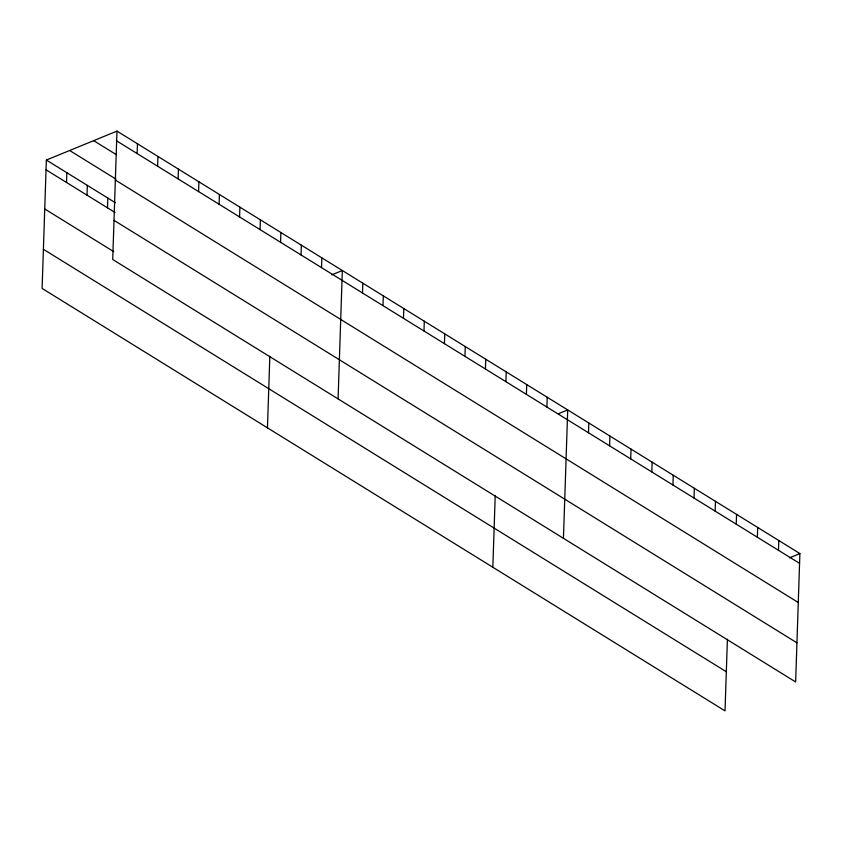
<?xml version="1.0" encoding="UTF-8"?>
<svg xmlns="http://www.w3.org/2000/svg" width="842" height="842" viewBox="0 0 842 842"><rect width="100%" height="100%" fill="white"/><g stroke="black" fill="none" stroke-linecap="round" stroke-linejoin="round"><path stroke-width="1.26" d="M116.975 131.11L112.712 259.494L795.637 681.957L799.9 553.573L116.975 131.11L46.363 160.043L42.1 288.427L725.025 710.89L727.404 639.236M66.518 182.493L66.844 172.715M87.01 195.165L87.336 185.387M107.502 207.837L107.818 198.059M137.141 153.56L137.457 143.782M157.622 166.232L157.949 156.454M178.115 178.904L178.441 169.126M198.596 191.587L198.922 181.798M219.088 204.259L219.415 194.481M239.581 216.931L239.896 207.153M260.062 229.603L260.389 219.825M267.461 427.841L269.84 356.177M280.554 242.275L280.881 232.497M301.036 254.947L301.362 245.169M321.528 267.63L321.855 257.852M338.084 398.908L342.336 270.524L331.853 274.818M362.502 292.974L362.828 283.196M382.994 305.646L383.31 295.868M403.476 318.318L403.802 308.54M423.968 331.001L424.294 321.212M444.45 343.673L444.776 333.895M464.942 356.345L465.268 346.567M485.434 369.017L485.75 359.239M492.833 567.255L495.212 495.591M505.916 381.689L506.242 371.911M526.408 394.361L526.734 384.583M546.89 407.044L547.216 397.266M563.445 538.322L567.708 409.938L558.383 413.759M588.484 432.767L588.811 422.989M609.597 445.828L609.924 436.051M630.711 458.89L631.026 449.112M651.813 471.952L652.14 462.163M672.926 485.003L673.253 475.225M694.029 498.064L694.355 488.286M715.142 511.126L715.468 501.337M736.245 524.177L736.571 514.399M757.358 537.238L757.684 527.46M778.471 550.3L778.787 540.511M789.417 557.867L799.9 553.573M116.649 140.888L799.574 563.351M93.672 140.656L116.312 154.665M69.665 150.497L116.028 179.178M115.354 180.03L798.279 602.493M46.363 160.043L115.375 202.733M46.036 169.821L115.049 212.51M114.017 220.351L796.942 642.814M44.731 208.963L113.744 251.653M43.395 249.285L726.33 671.758"/></g></svg>
